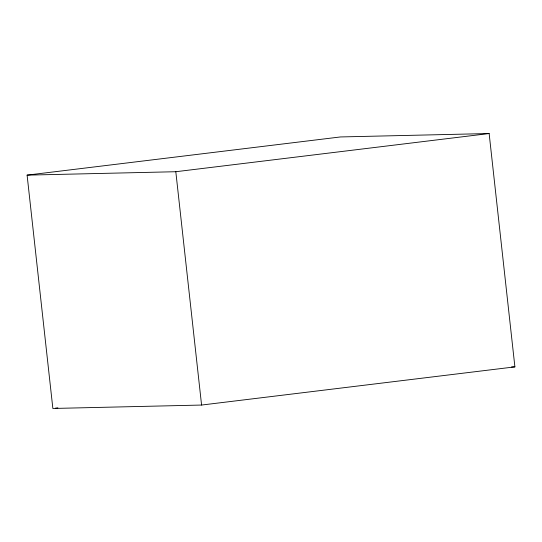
<?xml version="1.0" encoding="UTF-8"?>
<svg xmlns="http://www.w3.org/2000/svg" width="542" height="542" viewBox="0 0 542 542"><rect width="100%" height="100%" fill="white"/><g stroke="black" fill="none" stroke-linecap="round" stroke-linejoin="round"><path stroke-width="0.81" d="M27.1 175.127L340.423 136.95L489.141 133.535L514.9 366.873L201.577 405.05L52.859 408.465L27.1 175.127L175.811 171.719L489.141 133.535M55.379 408.153L57.899 407.848M511.519 366.948L514.9 366.873M175.811 171.719L201.577 405.05"/></g></svg>
